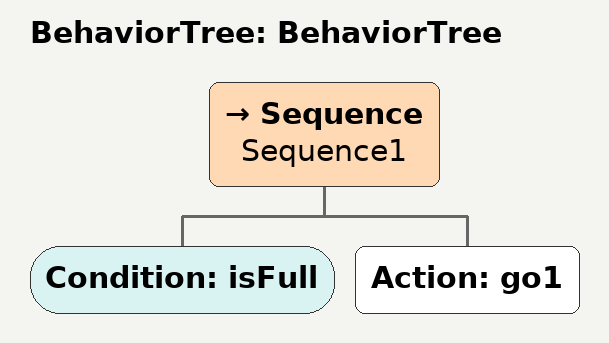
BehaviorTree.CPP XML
<?xml version="1.0"?>
<root main_tree_to_execute="BehaviorTree">
    <BehaviorTree ID="BehaviorTree">
        <Sequence name="Sequence1">
            <Condition ID="isFull"/>
            <Action ID="go1"/>
        </Sequence>
    </BehaviorTree>
</root>
